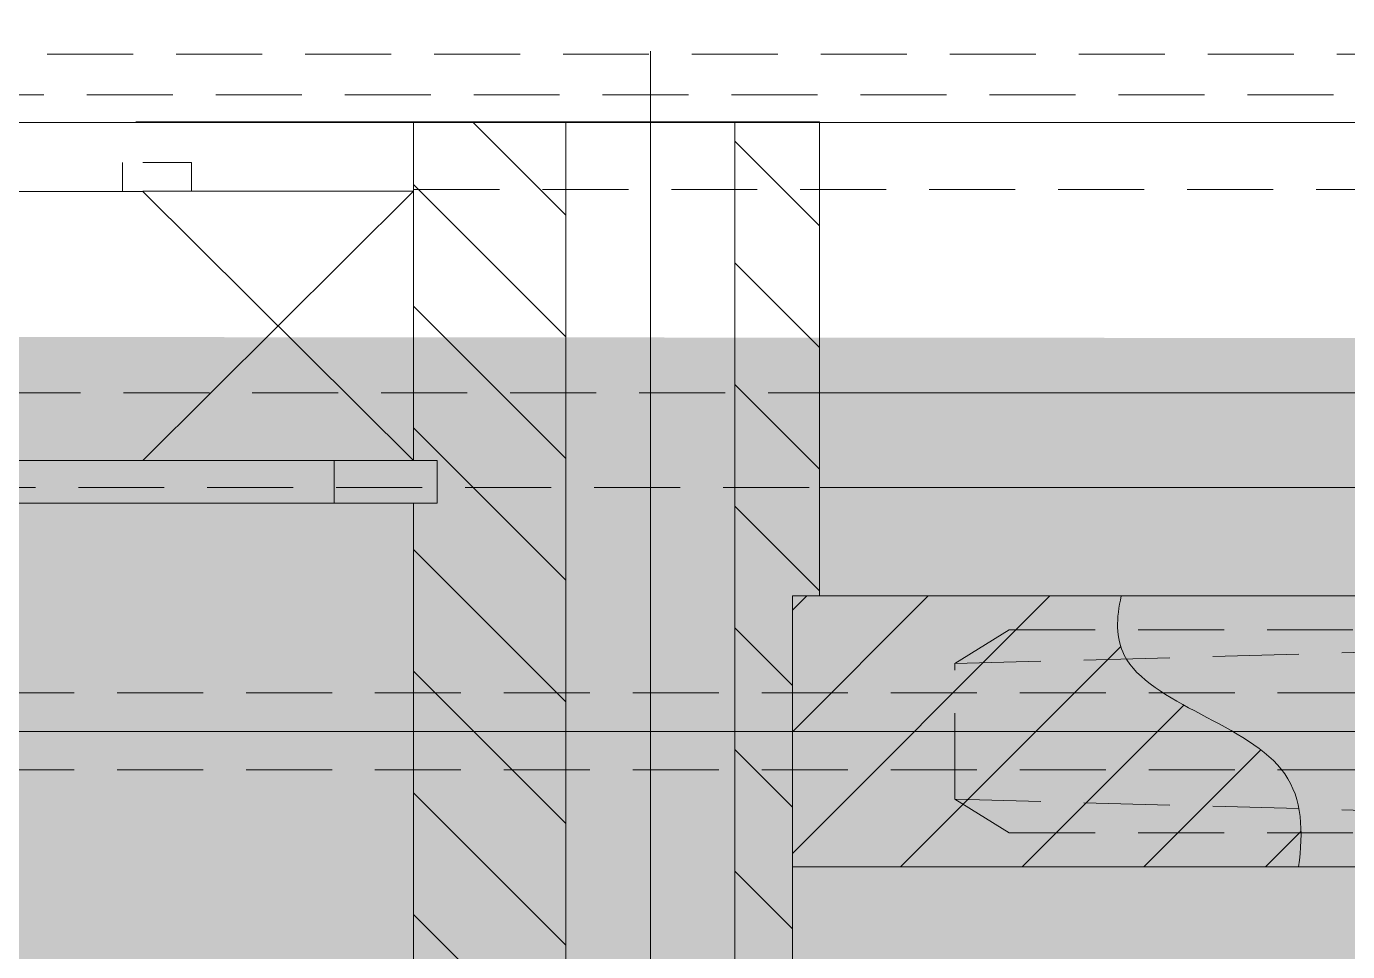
# Model space of a CAD drawing. Header units: inches. Extents: x 702888 to 852715, y 9845 to 271320.
# Drawn here: x 745999.8 to 746097.4, y 82976.7 to 83044.9 of the extents above; entities that cross this region are included whole.
import ezdxf

# ---------------------------------------------------------------- set-up
doc = ezdxf.new("R2010")
doc.units = ezdxf.units.IN
doc.header["$MEASUREMENT"] = 0
for name, pattern in [('CENTER2', [1.125, 0.75, -0.125, 0.125, -0.125]), ('GESTRICHELT2', [9.524999999999999, 6.349999999999999, -3.174999999999999]), ('HIDDEN', [9.524999999999995, 6.349999999999998, -3.174999999999998]), ('MITTE2', [725.805, 483.87, -80.645, 80.645, -80.645])]:
    doc.linetypes.add(name, pattern=pattern)
doc.layers.get('0').update_dxf_attribs({"lineweight": 5})
for name, color, linetype, lineweight in [('Beam 200', 6, 'Continuous', 0), ('chain con', 52, 'Continuous', 5), ('MITTE', 1, 'MITTE2', 0), ('Power track', 161, 'Continuous', 5), ('UNSICHTBAR', 1, 'GESTRICHELT2', 0), ('VOLLINIE', 7, 'Continuous', 0)]:
    doc.layers.add(name, color=color, linetype=linetype, lineweight=lineweight)
doc.layers.add('DÜNN', color=1, linetype='Continuous')
doc.dimstyles.new('D1', dxfattribs={"dimscale": 66, "dimtxt": 2.5, "dimasz": 2.5, "dimexe": 1, "dimexo": 1, "dimgap": 1.25, "dimtad": 1, "dimdec": 0, "dimdsep": 46, "dimtxsty": 'Standard', "dimblk": 'OPEN30', "dimcen": 2.5, "dimclrd": 150, "dimclre": 150, "dimclrt": 140, "dimadec": 0, "dimazin": 0, "dimtfac": 1, "dimtdec": 0, "dimtmove": 0, "dimatfit": 3, "dimfxl": 1, "dimtfill": 1, "dimlwd": 13, "dimlwe": 13, "dimarcsym": 0})

# ---------------------------------------------------------------- blocks, each defined once
blk = doc.blocks.new('_Open30')
at = {"color": 0, "linetype": 'ByBlock', "lineweight": -2}
for p, q in [((-1, 0.26794919), (0, 0)), ((0, 0), (-1, -0.26794919)), ((0, 0), (-1, 0))]:
    blk.add_line(p, q, dxfattribs=at)
blk = doc.blocks.new('Antrieb_262_t500_Draufsicht')
at = {"layer": 'DÜNN'}
h = blk.add_hatch(dxfattribs=at)
h.set_pattern_fill('ANSI31', color=256, scale=2, angle=270, style=0)
h.set_pattern_definition([(315, (616.3314607246427, 519.7188540353088), (4.490128060534578, 4.490128060534575), [])])
h.paths.add_polyline_path([(818.75, 0), (823, 0), (823, 36), (818.75, 36)])
h.paths.add_polyline_path([(825, -10), (823, -10), (823, 0), (818.75, 0), (818.75, -45), (825, -45)])
h.paths.add_polyline_path([(796.75, -16.85000000000582), (796.75, -20), (795, -20), (795, -45), (806.25, -45), (806.25, 0), (795, 0), (795, -16.85000000000582)])
h.paths.add_polyline_path([(795, 0), (806.25, 0), (806.25, 36), (800, 36), (800, 45), (795, 45), (795, 20), (796.75, 20), (796.75, 16.85000000000582), (795, 16.85000000000582)])
h.paths.add_polyline_path([(693.75, 0), (705, 0), (705, 16.85000000000582), (703.25, 16.85000000000582), (703.25, 20), (705, 20), (705, 45), (700, 45), (700, 36), (693.75, 36)])
h.paths.add_polyline_path([(705, 0), (693.75, 0), (693.75, -45), (705, -45), (705, -20), (703.25, -20), (703.25, -16.85000000000582), (705, -16.85000000000582)])
h.paths.add_polyline_path([(675, -45), (681.25, -45), (681.25, 0), (677, 0), (677, -10), (675, -10)])
h.paths.add_polyline_path([(681.25, 36), (677, 36), (677, 0), (681.25, 0)])
h = blk.add_hatch(dxfattribs=at)
h.set_pattern_fill('ANSI31', color=256, scale=2, angle=360, style=0)
h.set_pattern_definition([(44.99999999999998, (616.3314607246427, 496.9238317497073), (-4.490128060534575, 4.490128060534578), [])])
h.paths.add_polyline_path([(823, 10), (823, 0), (893.6499999999069, 0), (893.6499999999069, 7), (870.5, 7, -0.4142135623730951), (869, 8.5, 0.4142135623730951), (867.5, 10)])
h.paths.add_polyline_path([(867.5, -10, 0.4142135623730951), (869, -8.5, -0.4142135623730951), (870.5, -7), (893.6499999999069, -7), (893.6499999999069, 0), (823, 0), (823, -10)])
edge = h.paths.add_edge_path()
edge.add_spline(control_points=[(639.61840345175, 10), (639.2547618160024, 7.383197276707506), (639.4099351586774, 3.353169807232916), (642.9317201559898, 0.9029725627333391), (644.5040131071582, 0)], knot_values=[4.520222680742997, 4.520222680742997, 4.520222680742997, 4.520222680742997, 11.85869887906619, 16.82875695887004, 16.82875695887004, 16.82875695887004, 16.82875695887004], degree=3, periodic=0)
edge.add_line((644.5040131071582, 0), (676.9999999999648, 0))
edge.add_line((677, 0), (677, 10))
edge.add_line((677, 10), (639.6184034518084, 10))
edge = h.paths.add_edge_path()
edge.add_spline(control_points=[(644.5040131071582, 0), (647.5955600452144, -1.775484688958386), (653.1567989205942, -3.958375383197563), (653.0997772964183, -8.359747908689314), (652.7123479866423, -10)], knot_values=[16.82875695887004, 16.82875695887004, 16.82875695887004, 16.82875695887004, 26.60121560070184, 31.62761006491104, 31.62761006491104, 31.62761006491104, 31.62761006491104], degree=3, periodic=0)
edge.add_line((652.7123479866423, -10), (677.0000000000582, -10))
edge.add_line((677, -10), (677, 0))
edge.add_line((677, 0), (644.5040131071939, 0))
for p, q in [((677, 36), (677, -10)), ((677, 36), (677, -10)), ((681.25, 36), (681.25, -45)), ((693.75, 36), (693.75, -45)), ((705, 16.85000000000582), (705, -16.85000000000582)), ((705, 16.85000000000582), (705, -16.85000000000582)), ((632.5, 10), (677, 10)), ((639.61840345175, 10), (677, 10)), ((632.5, -10), (677, -10)), ((652.7123479866423, -10), (677, -10)), ((675, -10), (675, -45)), ((675, -10), (677, -10)), ((675, -10), (675, -45)), ((675, -10), (677, -10)), ((703.25, -16.85000000000582), (725, -16.85000000000582)), ((703.25, -16.85000000000582), (703.25, -20)), ((703.25, -16.85000000000582), (750, -16.85000000000582)), ((703.25, -16.85000000000582), (703.25, -20)), ((710.8500000000931, -16.85000000000582), (710.8500000000931, -20)), ((675, -18), (475, -18)), ((703.25, -20), (725, -20)), ((703.25, -20), (750, -20)), ((705, -20), (705, -45)), ((705, -20), (705, -45)), ((675, -25), (475, -25)), ((725, -39.86499999999069), (705, -39.86499999999069)), ((721.3999999999069, -42), (721.3999999999069, -39.85000000000582)), ((725, -39.85000000000582), (750, -39.85000000000582)), ((726.5, -42), (726.5, -39.85000000000582)), ((725, -42), (721.3999999999069, -42)), ((675, -45), (725.5, -45))]:
    blk.add_line(p, q)
at = {"color": 1, "linetype": 'GESTRICHELT2'}
for p, q in [((661, 7.5), (630.6180339886341, 7.5)), ((665, 5), (661, 7.5)), ((665, 5), (665, -5)), ((665, -5), (661, -7.5)), ((661, -7.5), (630.6180339886341, -7.5)), ((825, -18), (675, -18)), ((755, -25), (675, -25))]:
    blk.add_line(p, q, dxfattribs=at)
blk.add_open_spline([(639.61840345175, 10), (639.2547618160024, 7.383197276707506), (639.5331362676807, 0.1534974594833329), (653.1759491062257, -2.480215087562101), (653.0997772964183, -8.359747908689314), (652.7123479866423, -10)], degree=3, knots=[4.520222680742997, 4.520222680742997, 4.520222680742997, 4.520222680742997, 11.85869887906619, 26.60121560070184, 31.62761006491104, 31.62761006491104, 31.62761006491104, 31.62761006491104])
at = {"layer": 'MITTE'}
for p, q in [((687.5, 38.26200255000731), (687.5, -50.21527030767174)), ((687.5, 38.26200255000731), (687.5, -50.21527030767174)), ((-1071.269715782488, 0), (1052.550002387492, 0)), ((1100, 0), (0, 0)), ((1100, 0), (0, 0)), ((580.6065473572817, 0), (733.041369152721, 0)), ((644.5040131071582, 0), (728.7530242833309, 0)), ((644.5040131071582, 0), (728.7530242833309, 0))]:
    blk.add_line(p, q, dxfattribs=at)
at = {"layer": 'MITTE', "color": 0, "linetype": 'ByBlock'}
for p, q in [((705, -20), (725, -39.85000000000582)), ((725, -20), (705, -39.86499999999069))]:
    blk.add_line(p, q, dxfattribs=at)
at = {"layer": 'UNSICHTBAR'}
for p, q in [((665, 5), (575, 7.5)), ((665, -5), (575, -7.5)), ((705, -40), (0, -40)), ((1062.5, -47), (0, -47)), ((1094, -50), (0, -50))]:
    blk.add_line(p, q, dxfattribs=at)
at = {"layer": 'VOLLINIE'}
for points in [[(677, 15.65685424947878), (671.343145750463, 10), (677, 10)], [(677, 15.65685424947878), (671.343145750463, 10), (677, 10)], [(675, -15.65685424947878), (669.343145750463, -10), (675, -10)], [(675, -15.65685424947878), (669.343145750463, -10), (675, -10)]]:
    blk.add_solid(points, dxfattribs=at)
blk = doc.blocks.new('T6YY6')
at = {"linetype": 'CENTER2', "ltscale": 80}
blk.add_line((706263.8309462401, 77134.13287333341), (706263.8309462401, 83265.34781116189), dxfattribs=at)
at = {"linetype": 'HIDDEN'}
for p, q in [((706260.9809462402, 83210.3793912608), (706260.9809462402, 77210.3793912608)), ((706266.6809462402, 83210.3793912608), (706266.6809462402, 77210.3793912608))]:
    blk.add_line(p, q, dxfattribs=at)

msp = doc.modelspace()

# ---------------------------------------------------------------- linework, layer by layer
at = {"color": 161}
msp.add_lwpolyline([(745297.9391648908, 82962.86279439664), (746994.1348255187, 82962.86279439417), (746994.1348255187, 83037.86279439417), (745297.9391648908, 83037.86279439664)], close=True, dxfattribs=at)
at = {"layer": 'chain con', "color": 51, "true_color": 0xf7f281}
msp.add_lwpolyline([(774481.8220849317, 78592.99980464694, 92.30621941480786, 92.30621941480786, 0), (750590.001905397, 78592.91228940434, 60, 60, -0.4142095524087945), (749590.001905397, 79592.91228940425, 60, 60, 0), (749587.1519053973, 82068.35680687617, 60, 60, 0.3942533640499885), (748590.0019053968, 82990.06227427756, 60, 60, 0), (744825.4104065322, 82992.91227427742, 60, 60, 0.9969951528993826), (744831.4096018572, 80992.91227427765, 60, 60, 0), (747344.4668412996, 80992.9122742064, 60, 60, -0.4372921583333165), (748344.4549319318, 79898.34280847135, 60, 60, 0), (748344.4549319318, 75623.96968311786, 60, 60, 0.8803587636665382), (750308.3432851852, 75357.66301316283, 60, 60, 0), (750852.6683222024, 77327.82982743667, 60, 60, 0.4149153820512552), (750852.6683222024, 77327.82982743667, 60, 60, 0.4981582225558829), (749888.779968733, 78589.13632451743, 60, 60, 0), (731828.6677860682, 78592.91515552829, 60, 60, -0.4142669197492226)], format="xyseb", dxfattribs=at)
at = {"layer": 'Power track', "ltscale": 20}
msp.add_lwpolyline([(745630.4104065322, 80992.91243055326), (744831.4104065322, 80992.91243055326, -1), (744831.4104065322, 82992.91243055326), (748590.0019053968, 82992.91243055326)], format="xyb", dxfattribs=at)

# ---------------------------------------------------------------- block references
at = {"rotation": 180}
msp.add_blockref('Antrieb_262_t500_Draufsicht', (746733.4104065322, 82992.91243055326), dxfattribs=at)
at = {"layer": 'Beam 200', "rotation": 90}
msp.add_blockref('T6YY6', (826359.4005275826, -623270.9185156868), dxfattribs=at)

# ---------------------------------------------------------------- leaders
msp.add_leader([(744124.3036253457, 82700.0192117398), (745103.542543293, 85727.79001580371), (749396.9391280755, 85727.79001580371)], dimstyle='D1', override={"dimscale": 180})

doc.saveas('drawing.dxf')
